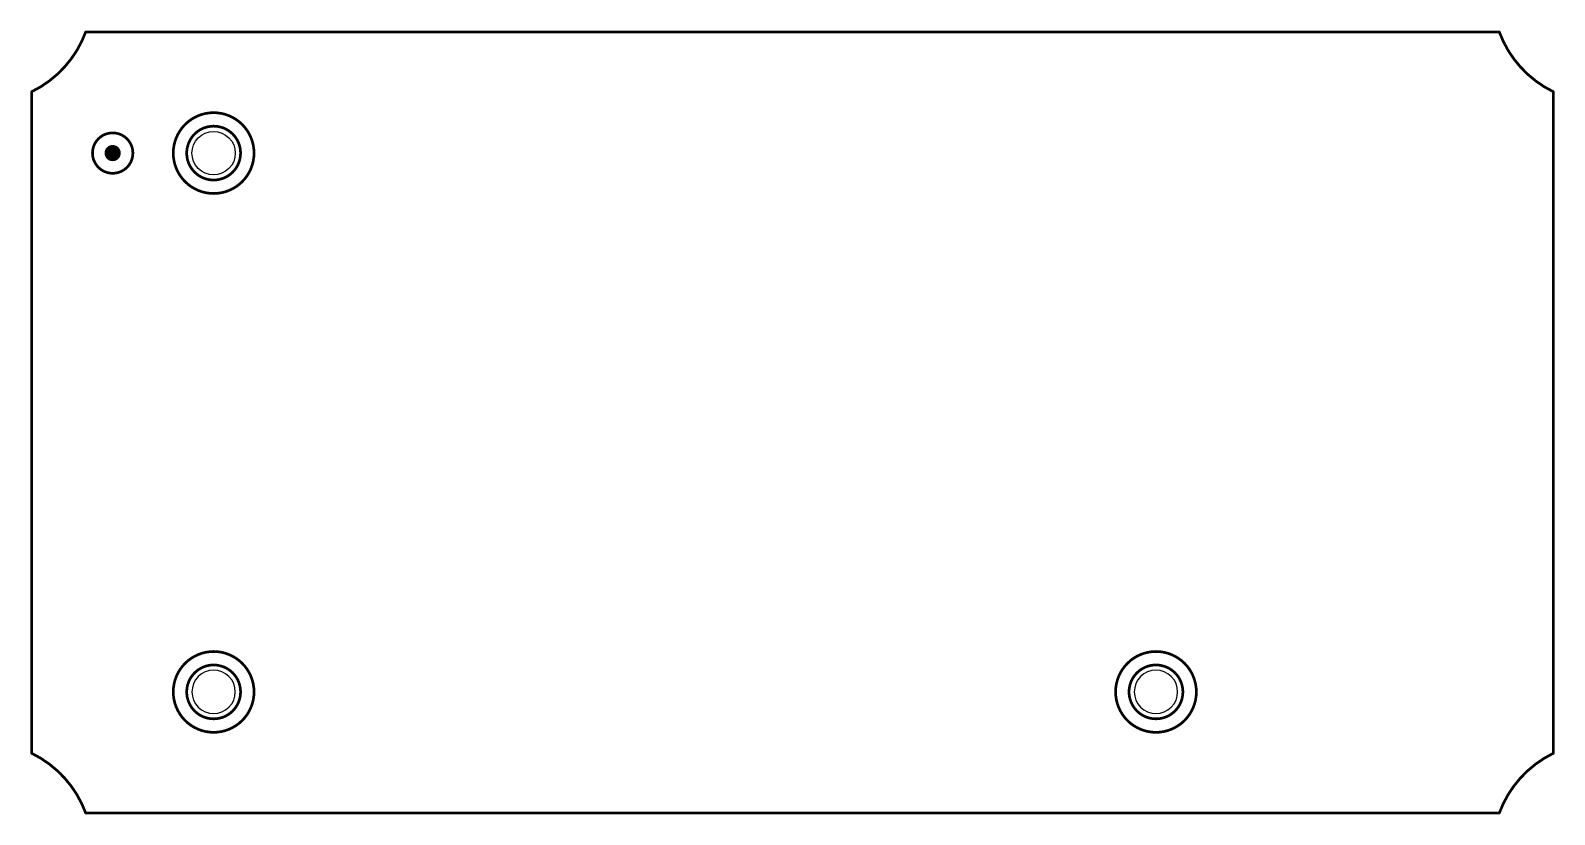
# Model space of a CAD drawing. Extents: x 54 to 167, y 51 to 109.
import ezdxf

# ---------------------------------------------------------------- set-up
doc = ezdxf.new("R2010")
doc.units = 0
doc.header["$MEASUREMENT"] = 0
doc.layers.get('0').update_dxf_attribs({"linetype": 'CONTINUOUS'})
for name, color, linetype in [('BOTTOMLAYER', 5, 'CONTINUOUS'), ('BOTTOMSOLDER', 6, 'CONTINUOUS'), ('KEEPOUTLAYER', 6, 'CONTINUOUS'), ('MULTILAYER', 9, 'CONTINUOUS'), ('TOPLAYER', 1, 'CONTINUOUS'), ('TOPOVERLAY', 2, 'CONTINUOUS'), ('TOPSOLDER', 216, 'CONTINUOUS')]:
    doc.layers.add(name, color=color, linetype=linetype)

# ---------------------------------------------------------------- blocks, each defined once
blk = doc.blocks.new('MARK_CIRCLE_1')
at = {"layer": 'BOTTOMSOLDER', "const_width": 0.102}
blk.add_lwpolyline([(-0.05, 0, 1), (0.05, 0, 1)], format="xyb", close=True, dxfattribs=at)
at = {"layer": 'MULTILAYER', "const_width": 0.5}
blk.add_lwpolyline([(-0.25, 0, 1), (0.25, 0, 1)], format="xyb", close=True, dxfattribs=at)
at = {"layer": 'TOPLAYER'}
for points, const_width in [([(1.5, 0, 1), (-1.5, 0, 1)], 0.2), ([(-1.55, 0, 1), (-1.45, 0, 1)], 0.1), ([(-0.25, 0, 1), (0.25, 0, 1)], 0.5), ([(1.45, 0, 1), (1.55, 0, 1)], 0.1)]:
    blk.add_lwpolyline(points, format="xyb", close=True, dxfattribs=dict(at, const_width=const_width))
at = {"layer": 'TOPSOLDER', "const_width": 0.602}
blk.add_lwpolyline([(-0.3, 0, 1), (0.3, 0, 1)], format="xyb", close=True, dxfattribs=at)

msp = doc.modelspace()

# ---------------------------------------------------------------- linework, layer by layer
at = {"layer": 'BOTTOMLAYER'}
for p, q in [((65.18, 101.82), (65.54, 102.12)), ((65.54, 102.12), (65.94, 102.37)), ((65.94, 102.37), (66.38, 102.55)), ((66.38, 102.55), (66.84, 102.66)), ((66.84, 102.66), (67.31, 102.7)), ((67.31, 102.7), (67.31, 102.7)), ((67.31, 102.7), (67.78, 102.66)), ((67.78, 102.66), (68.24, 102.55)), ((68.24, 102.55), (68.68, 102.37)), ((68.68, 102.37), (69.08, 102.12)), ((69.08, 102.12), (69.44, 101.82)), ((64.45, 100.62), (64.63, 101.06)), ((64.63, 101.06), (64.88, 101.46)), ((64.88, 101.46), (65.18, 101.82)), ((69.44, 101.82), (69.74, 101.46)), ((69.74, 101.46), (69.99, 101.06)), ((69.99, 101.06), (70.17, 100.62)), ((64.3, 99.69), (64.34, 100.16)), ((64.34, 99.22), (64.3, 99.69)), ((64.3, 99.69), (64.3, 99.69)), ((64.34, 100.16), (64.45, 100.62)), ((70.17, 100.62), (70.28, 100.16)), ((70.28, 100.16), (70.32, 99.69)), ((70.32, 99.69), (70.28, 99.22)), ((70.32, 99.69), (70.32, 99.69)), ((64.45, 98.76), (64.34, 99.22)), ((64.63, 98.32), (64.45, 98.76)), ((70.17, 98.76), (69.99, 98.32)), ((70.28, 99.22), (70.17, 98.76)), ((64.88, 97.92), (64.63, 98.32)), ((65.18, 97.56), (64.88, 97.92)), ((65.54, 97.26), (65.18, 97.56)), ((69.44, 97.56), (69.08, 97.26)), ((69.74, 97.92), (69.44, 97.56)), ((69.99, 98.32), (69.74, 97.92)), ((65.94, 97.01), (65.54, 97.26)), ((66.38, 96.83), (65.94, 97.01)), ((66.84, 96.72), (66.38, 96.83)), ((67.31, 96.68), (66.84, 96.72)), ((67.78, 96.72), (67.31, 96.68)), ((67.31, 96.68), (67.31, 96.68)), ((68.24, 96.83), (67.78, 96.72)), ((68.68, 97.01), (68.24, 96.83)), ((69.08, 97.26), (68.68, 97.01)), ((65.94, 62.37), (65.54, 62.12)), ((66.38, 62.55), (65.94, 62.37)), ((66.84, 62.66), (66.38, 62.55)), ((67.31, 62.7), (66.84, 62.66)), ((67.78, 62.66), (67.31, 62.7)), ((67.31, 62.7), (67.31, 62.7)), ((68.24, 62.55), (67.78, 62.66)), ((68.68, 62.37), (68.24, 62.55)), ((69.08, 62.12), (68.68, 62.37)), ((135.94, 62.37), (135.54, 62.12)), ((136.38, 62.55), (135.94, 62.37)), ((136.84, 62.66), (136.38, 62.55)), ((137.31, 62.7), (136.84, 62.66)), ((137.78, 62.66), (137.31, 62.7)), ((137.31, 62.7), (137.31, 62.7)), ((138.24, 62.55), (137.78, 62.66)), ((138.68, 62.37), (138.24, 62.55)), ((139.08, 62.12), (138.68, 62.37)), ((64.88, 61.46), (64.63, 61.06)), ((65.18, 61.82), (64.88, 61.46)), ((65.54, 62.12), (65.18, 61.82)), ((69.44, 61.82), (69.08, 62.12)), ((69.74, 61.46), (69.44, 61.82)), ((69.99, 61.06), (69.74, 61.46)), ((134.88, 61.46), (134.63, 61.06)), ((135.18, 61.82), (134.88, 61.46)), ((135.54, 62.12), (135.18, 61.82)), ((139.44, 61.82), (139.08, 62.12)), ((139.74, 61.46), (139.44, 61.82)), ((139.99, 61.06), (139.74, 61.46)), ((64.34, 60.16), (64.3, 59.69)), ((64.45, 60.62), (64.34, 60.16)), ((64.63, 61.06), (64.45, 60.62)), ((70.17, 60.62), (69.99, 61.06)), ((70.28, 60.16), (70.17, 60.62)), ((70.32, 59.69), (70.28, 60.16)), ((134.34, 60.16), (134.3, 59.69)), ((134.45, 60.62), (134.34, 60.16)), ((134.63, 61.06), (134.45, 60.62)), ((140.17, 60.62), (139.99, 61.06)), ((140.28, 60.16), (140.17, 60.62)), ((140.32, 59.69), (140.28, 60.16)), ((64.3, 59.69), (64.3, 59.69)), ((64.3, 59.69), (64.34, 59.22)), ((64.34, 59.22), (64.45, 58.76)), ((70.17, 58.76), (70.28, 59.22)), ((70.28, 59.22), (70.32, 59.69)), ((70.32, 59.69), (70.32, 59.69)), ((134.3, 59.69), (134.3, 59.69)), ((134.3, 59.69), (134.34, 59.22)), ((134.34, 59.22), (134.45, 58.76)), ((140.17, 58.76), (140.28, 59.22)), ((140.28, 59.22), (140.32, 59.69)), ((140.32, 59.69), (140.32, 59.69)), ((64.45, 58.76), (64.63, 58.32)), ((64.63, 58.32), (64.88, 57.92)), ((64.88, 57.92), (65.18, 57.56)), ((69.44, 57.56), (69.74, 57.92)), ((69.74, 57.92), (69.99, 58.32)), ((69.99, 58.32), (70.17, 58.76)), ((134.45, 58.76), (134.63, 58.32)), ((134.63, 58.32), (134.88, 57.92)), ((134.88, 57.92), (135.18, 57.56)), ((139.44, 57.56), (139.74, 57.92)), ((139.74, 57.92), (139.99, 58.32)), ((139.99, 58.32), (140.17, 58.76)), ((65.18, 57.56), (65.54, 57.26)), ((65.54, 57.26), (65.94, 57.01)), ((65.94, 57.01), (66.38, 56.83)), ((66.38, 56.83), (66.84, 56.72)), ((66.84, 56.72), (67.31, 56.68)), ((67.31, 56.68), (67.78, 56.72)), ((67.31, 56.68), (67.31, 56.68)), ((67.78, 56.72), (68.24, 56.83)), ((68.24, 56.83), (68.68, 57.01)), ((68.68, 57.01), (69.08, 57.26)), ((69.08, 57.26), (69.44, 57.56)), ((135.18, 57.56), (135.54, 57.26)), ((135.54, 57.26), (135.94, 57.01)), ((135.94, 57.01), (136.38, 56.83)), ((136.38, 56.83), (136.84, 56.72)), ((136.84, 56.72), (137.31, 56.68)), ((137.31, 56.68), (137.78, 56.72)), ((137.31, 56.68), (137.31, 56.68)), ((137.78, 56.72), (138.24, 56.83)), ((138.24, 56.83), (138.68, 57.01)), ((138.68, 57.01), (139.08, 57.26)), ((139.08, 57.26), (139.44, 57.56))]:
    msp.add_line(p, q, dxfattribs=at)
at = {"layer": 'KEEPOUTLAYER', "const_width": 0.2}
for points in [[(57.81, 108.69, -0.193831), (53.8, 104.25)], [(166.82, 104.25, -0.193831), (162.81, 108.69)], [(53.8, 55.13, -0.193842), (57.81, 50.69)], [(162.81, 50.69, -0.193842), (166.82, 55.13)]]:
    msp.add_lwpolyline(points, format="xyb", dxfattribs=at)
for points in [[(57.81, 108.69), (162.81, 108.69)], [(53.8, 55.13), (53.8, 104.25)], [(166.82, 55.13), (166.82, 104.25)], [(57.81, 50.69), (162.81, 50.69)]]:
    msp.add_lwpolyline(points, dxfattribs=at)
at = {"layer": 'KEEPOUTLAYER'}
for points, const_width in [([(57.76, 108.69, 1), (57.86, 108.69, 1)], 0.1), ([(57.76, 108.69, 1), (57.86, 108.69, 1)], 0.1), ([(162.76, 108.69, 1), (162.86, 108.69, 1)], 0.1), ([(162.76, 108.69, 1), (162.86, 108.69, 1)], 0.1), ([(53.75, 104.25, 1), (53.85, 104.25, 1)], 0.1), ([(53.75, 104.25, 1), (53.85, 104.25, 1)], 0.1), ([(166.77, 104.25, 1), (166.87, 104.25, 1)], 0.1), ([(166.77, 104.25, 1), (166.87, 104.25, 1)], 0.1), ([(69.31, 99.69, 1), (65.31, 99.69, 1)], 0.2), ([(65.26, 99.69, 1), (65.36, 99.69, 1)], 0.1), ([(69.26, 99.69, 1), (69.36, 99.69, 1)], 0.1), ([(69.31, 59.69, 1), (65.31, 59.69, 1)], 0.2), ([(139.31, 59.69, 1), (135.31, 59.69, 1)], 0.2), ([(65.26, 59.69, 1), (65.36, 59.69, 1)], 0.1), ([(69.26, 59.69, 1), (69.36, 59.69, 1)], 0.1), ([(135.26, 59.69, 1), (135.36, 59.69, 1)], 0.1), ([(139.26, 59.69, 1), (139.36, 59.69, 1)], 0.1), ([(53.75, 55.13, 1), (53.85, 55.13, 1)], 0.1), ([(53.75, 55.13, 1), (53.85, 55.13, 1)], 0.1), ([(166.77, 55.13, 1), (166.87, 55.13, 1)], 0.1), ([(166.77, 55.13, 1), (166.87, 55.13, 1)], 0.1), ([(57.76, 50.69, 1), (57.86, 50.69, 1)], 0.1), ([(57.76, 50.69, 1), (57.86, 50.69, 1)], 0.1), ([(162.76, 50.69, 1), (162.86, 50.69, 1)], 0.1), ([(162.76, 50.69, 1), (162.86, 50.69, 1)], 0.1)]:
    msp.add_lwpolyline(points, format="xyb", close=True, dxfattribs=dict(at, const_width=const_width))
at = {"layer": 'MULTILAYER'}
for p, q in [((65.97, 100.58), (66.17, 100.83)), ((66.17, 100.83), (66.42, 101.03)), ((66.42, 101.03), (66.69, 101.18)), ((66.69, 101.18), (67, 101.27)), ((67, 101.27), (67.31, 101.3)), ((67.31, 101.3), (67.31, 101.3)), ((67.31, 101.3), (67.62, 101.27)), ((67.62, 101.27), (67.93, 101.18)), ((67.93, 101.18), (68.2, 101.03)), ((68.2, 101.03), (68.45, 100.83)), ((68.45, 100.83), (68.65, 100.58)), ((65.7, 99.69), (65.73, 100)), ((65.73, 99.38), (65.7, 99.69)), ((65.7, 99.69), (65.7, 99.69)), ((65.73, 100), (65.82, 100.31)), ((65.82, 100.31), (65.97, 100.58)), ((68.65, 100.58), (68.8, 100.31)), ((68.8, 100.31), (68.89, 100)), ((68.89, 100), (68.92, 99.69)), ((68.92, 99.69), (68.89, 99.38)), ((68.92, 99.69), (68.92, 99.69)), ((65.82, 99.07), (65.73, 99.38)), ((65.97, 98.8), (65.82, 99.07)), ((66.17, 98.55), (65.97, 98.8)), ((66.42, 98.35), (66.17, 98.55)), ((68.45, 98.55), (68.2, 98.35)), ((68.65, 98.8), (68.45, 98.55)), ((68.8, 99.07), (68.65, 98.8)), ((68.89, 99.38), (68.8, 99.07)), ((66.69, 98.2), (66.42, 98.35)), ((67, 98.11), (66.69, 98.2)), ((67.31, 98.08), (67, 98.11)), ((67.62, 98.11), (67.31, 98.08)), ((67.31, 98.08), (67.31, 98.08)), ((67.93, 98.2), (67.62, 98.11)), ((68.2, 98.35), (67.93, 98.2)), ((66.69, 61.18), (66.42, 61.03)), ((67, 61.27), (66.69, 61.18)), ((67.31, 61.3), (67, 61.27)), ((67.62, 61.27), (67.31, 61.3)), ((67.31, 61.3), (67.31, 61.3)), ((67.93, 61.18), (67.62, 61.27)), ((68.2, 61.03), (67.93, 61.18)), ((136.69, 61.18), (136.42, 61.03)), ((137, 61.27), (136.69, 61.18)), ((137.31, 61.3), (137, 61.27)), ((137.62, 61.27), (137.31, 61.3)), ((137.31, 61.3), (137.31, 61.3)), ((137.93, 61.18), (137.62, 61.27)), ((138.2, 61.03), (137.93, 61.18)), ((65.73, 60), (65.7, 59.69)), ((65.82, 60.31), (65.73, 60)), ((65.97, 60.58), (65.82, 60.31)), ((66.17, 60.83), (65.97, 60.58)), ((66.42, 61.03), (66.17, 60.83)), ((68.45, 60.83), (68.2, 61.03)), ((68.65, 60.58), (68.45, 60.83)), ((68.8, 60.31), (68.65, 60.58)), ((68.89, 60), (68.8, 60.31)), ((68.92, 59.69), (68.89, 60)), ((135.73, 60), (135.7, 59.69)), ((135.82, 60.31), (135.73, 60)), ((135.97, 60.58), (135.82, 60.31)), ((136.17, 60.83), (135.97, 60.58)), ((136.42, 61.03), (136.17, 60.83)), ((138.45, 60.83), (138.2, 61.03)), ((138.65, 60.58), (138.45, 60.83)), ((138.8, 60.31), (138.65, 60.58)), ((138.89, 60), (138.8, 60.31)), ((138.92, 59.69), (138.89, 60)), ((65.7, 59.69), (65.7, 59.69)), ((65.7, 59.69), (65.73, 59.38)), ((65.73, 59.38), (65.82, 59.07)), ((65.82, 59.07), (65.97, 58.8)), ((68.65, 58.8), (68.8, 59.07)), ((68.8, 59.07), (68.89, 59.38)), ((68.89, 59.38), (68.92, 59.69)), ((68.92, 59.69), (68.92, 59.69)), ((135.7, 59.69), (135.7, 59.69)), ((135.7, 59.69), (135.73, 59.38)), ((135.73, 59.38), (135.82, 59.07)), ((135.82, 59.07), (135.97, 58.8)), ((138.65, 58.8), (138.8, 59.07)), ((138.8, 59.07), (138.89, 59.38)), ((138.89, 59.38), (138.92, 59.69)), ((138.92, 59.69), (138.92, 59.69)), ((65.97, 58.8), (66.17, 58.55)), ((66.17, 58.55), (66.42, 58.35)), ((66.42, 58.35), (66.69, 58.2)), ((66.69, 58.2), (67, 58.11)), ((67, 58.11), (67.31, 58.08)), ((67.31, 58.08), (67.62, 58.11)), ((67.31, 58.08), (67.31, 58.08)), ((67.62, 58.11), (67.93, 58.2)), ((67.93, 58.2), (68.2, 58.35)), ((68.2, 58.35), (68.45, 58.55)), ((68.45, 58.55), (68.65, 58.8)), ((135.97, 58.8), (136.17, 58.55)), ((136.17, 58.55), (136.42, 58.35)), ((136.42, 58.35), (136.69, 58.2)), ((136.69, 58.2), (137, 58.11)), ((137, 58.11), (137.31, 58.08)), ((137.31, 58.08), (137.62, 58.11)), ((137.31, 58.08), (137.31, 58.08)), ((137.62, 58.11), (137.93, 58.2)), ((137.93, 58.2), (138.2, 58.35)), ((138.2, 58.35), (138.45, 58.55)), ((138.45, 58.55), (138.65, 58.8))]:
    msp.add_line(p, q, dxfattribs=at)
at = {"layer": 'TOPLAYER'}
for p, q in [((65.18, 101.82), (65.54, 102.12)), ((65.54, 102.12), (65.94, 102.37)), ((65.94, 102.37), (66.38, 102.55)), ((66.38, 102.55), (66.84, 102.66)), ((66.84, 102.66), (67.31, 102.7)), ((67.31, 102.7), (67.31, 102.7)), ((67.31, 102.7), (67.78, 102.66)), ((67.78, 102.66), (68.24, 102.55)), ((68.24, 102.55), (68.68, 102.37)), ((68.68, 102.37), (69.08, 102.12)), ((69.08, 102.12), (69.44, 101.82)), ((64.45, 100.62), (64.63, 101.06)), ((64.63, 101.06), (64.88, 101.46)), ((64.88, 101.46), (65.18, 101.82)), ((69.44, 101.82), (69.74, 101.46)), ((69.74, 101.46), (69.99, 101.06)), ((69.99, 101.06), (70.17, 100.62)), ((64.3, 99.69), (64.34, 100.16)), ((64.34, 99.22), (64.3, 99.69)), ((64.3, 99.69), (64.3, 99.69)), ((64.34, 100.16), (64.45, 100.62)), ((70.17, 100.62), (70.28, 100.16)), ((70.28, 100.16), (70.32, 99.69)), ((70.32, 99.69), (70.28, 99.22)), ((70.32, 99.69), (70.32, 99.69)), ((64.45, 98.76), (64.34, 99.22)), ((64.63, 98.32), (64.45, 98.76)), ((70.17, 98.76), (69.99, 98.32)), ((70.28, 99.22), (70.17, 98.76)), ((64.88, 97.92), (64.63, 98.32)), ((65.18, 97.56), (64.88, 97.92)), ((65.54, 97.26), (65.18, 97.56)), ((69.44, 97.56), (69.08, 97.26)), ((69.74, 97.92), (69.44, 97.56)), ((69.99, 98.32), (69.74, 97.92)), ((65.94, 97.01), (65.54, 97.26)), ((66.38, 96.83), (65.94, 97.01)), ((66.84, 96.72), (66.38, 96.83)), ((67.31, 96.68), (66.84, 96.72)), ((67.78, 96.72), (67.31, 96.68)), ((67.31, 96.68), (67.31, 96.68)), ((68.24, 96.83), (67.78, 96.72)), ((68.68, 97.01), (68.24, 96.83)), ((69.08, 97.26), (68.68, 97.01)), ((65.94, 62.37), (65.54, 62.12)), ((66.38, 62.55), (65.94, 62.37)), ((66.84, 62.66), (66.38, 62.55)), ((67.31, 62.7), (66.84, 62.66)), ((67.78, 62.66), (67.31, 62.7)), ((67.31, 62.7), (67.31, 62.7)), ((68.24, 62.55), (67.78, 62.66)), ((68.68, 62.37), (68.24, 62.55)), ((69.08, 62.12), (68.68, 62.37)), ((135.94, 62.37), (135.54, 62.12)), ((136.38, 62.55), (135.94, 62.37)), ((136.84, 62.66), (136.38, 62.55)), ((137.31, 62.7), (136.84, 62.66)), ((137.78, 62.66), (137.31, 62.7)), ((137.31, 62.7), (137.31, 62.7)), ((138.24, 62.55), (137.78, 62.66)), ((138.68, 62.37), (138.24, 62.55)), ((139.08, 62.12), (138.68, 62.37)), ((64.88, 61.46), (64.63, 61.06)), ((65.18, 61.82), (64.88, 61.46)), ((65.54, 62.12), (65.18, 61.82)), ((69.44, 61.82), (69.08, 62.12)), ((69.74, 61.46), (69.44, 61.82)), ((69.99, 61.06), (69.74, 61.46)), ((134.88, 61.46), (134.63, 61.06)), ((135.18, 61.82), (134.88, 61.46)), ((135.54, 62.12), (135.18, 61.82)), ((139.44, 61.82), (139.08, 62.12)), ((139.74, 61.46), (139.44, 61.82)), ((139.99, 61.06), (139.74, 61.46)), ((64.34, 60.16), (64.3, 59.69)), ((64.45, 60.62), (64.34, 60.16)), ((64.63, 61.06), (64.45, 60.62)), ((70.17, 60.62), (69.99, 61.06)), ((70.28, 60.16), (70.17, 60.62)), ((70.32, 59.69), (70.28, 60.16)), ((134.34, 60.16), (134.3, 59.69)), ((134.45, 60.62), (134.34, 60.16)), ((134.63, 61.06), (134.45, 60.62)), ((140.17, 60.62), (139.99, 61.06)), ((140.28, 60.16), (140.17, 60.62)), ((140.32, 59.69), (140.28, 60.16)), ((64.3, 59.69), (64.3, 59.69)), ((64.3, 59.69), (64.34, 59.22)), ((64.34, 59.22), (64.45, 58.76)), ((70.17, 58.76), (70.28, 59.22)), ((70.28, 59.22), (70.32, 59.69)), ((70.32, 59.69), (70.32, 59.69)), ((134.3, 59.69), (134.3, 59.69)), ((134.3, 59.69), (134.34, 59.22)), ((134.34, 59.22), (134.45, 58.76)), ((140.17, 58.76), (140.28, 59.22)), ((140.28, 59.22), (140.32, 59.69)), ((140.32, 59.69), (140.32, 59.69)), ((64.45, 58.76), (64.63, 58.32)), ((64.63, 58.32), (64.88, 57.92)), ((64.88, 57.92), (65.18, 57.56)), ((69.44, 57.56), (69.74, 57.92)), ((69.74, 57.92), (69.99, 58.32)), ((69.99, 58.32), (70.17, 58.76)), ((134.45, 58.76), (134.63, 58.32)), ((134.63, 58.32), (134.88, 57.92)), ((134.88, 57.92), (135.18, 57.56)), ((139.44, 57.56), (139.74, 57.92)), ((139.74, 57.92), (139.99, 58.32)), ((139.99, 58.32), (140.17, 58.76)), ((65.18, 57.56), (65.54, 57.26)), ((65.54, 57.26), (65.94, 57.01)), ((65.94, 57.01), (66.38, 56.83)), ((66.38, 56.83), (66.84, 56.72)), ((66.84, 56.72), (67.31, 56.68)), ((67.31, 56.68), (67.78, 56.72)), ((67.31, 56.68), (67.31, 56.68)), ((67.78, 56.72), (68.24, 56.83)), ((68.24, 56.83), (68.68, 57.01)), ((68.68, 57.01), (69.08, 57.26)), ((69.08, 57.26), (69.44, 57.56)), ((135.18, 57.56), (135.54, 57.26)), ((135.54, 57.26), (135.94, 57.01)), ((135.94, 57.01), (136.38, 56.83)), ((136.38, 56.83), (136.84, 56.72)), ((136.84, 56.72), (137.31, 56.68)), ((137.31, 56.68), (137.78, 56.72)), ((137.31, 56.68), (137.31, 56.68)), ((137.78, 56.72), (138.24, 56.83)), ((138.24, 56.83), (138.68, 57.01)), ((138.68, 57.01), (139.08, 57.26)), ((139.08, 57.26), (139.44, 57.56))]:
    msp.add_line(p, q, dxfattribs=at)
at = {"layer": 'TOPOVERLAY'}
for points, const_width in [([(70.31, 99.69, 1), (64.31, 99.69, 1)], 0.2), ([(64.26, 99.69, 1), (64.36, 99.69, 1)], 0.1), ([(70.26, 99.69, 1), (70.36, 99.69, 1)], 0.1), ([(70.31, 59.69, 1), (64.31, 59.69, 1)], 0.2), ([(140.31, 59.69, 1), (134.31, 59.69, 1)], 0.2), ([(64.26, 59.69, 1), (64.36, 59.69, 1)], 0.1), ([(70.26, 59.69, 1), (70.36, 59.69, 1)], 0.1), ([(134.26, 59.69, 1), (134.36, 59.69, 1)], 0.1), ([(140.26, 59.69, 1), (140.36, 59.69, 1)], 0.1)]:
    msp.add_lwpolyline(points, format="xyb", close=True, dxfattribs=dict(at, const_width=const_width))

# ---------------------------------------------------------------- block references
at = {"rotation": 270}
msp.add_blockref('MARK_CIRCLE_1', (59.81, 99.69), dxfattribs=at)

doc.saveas('drawing.dxf')
